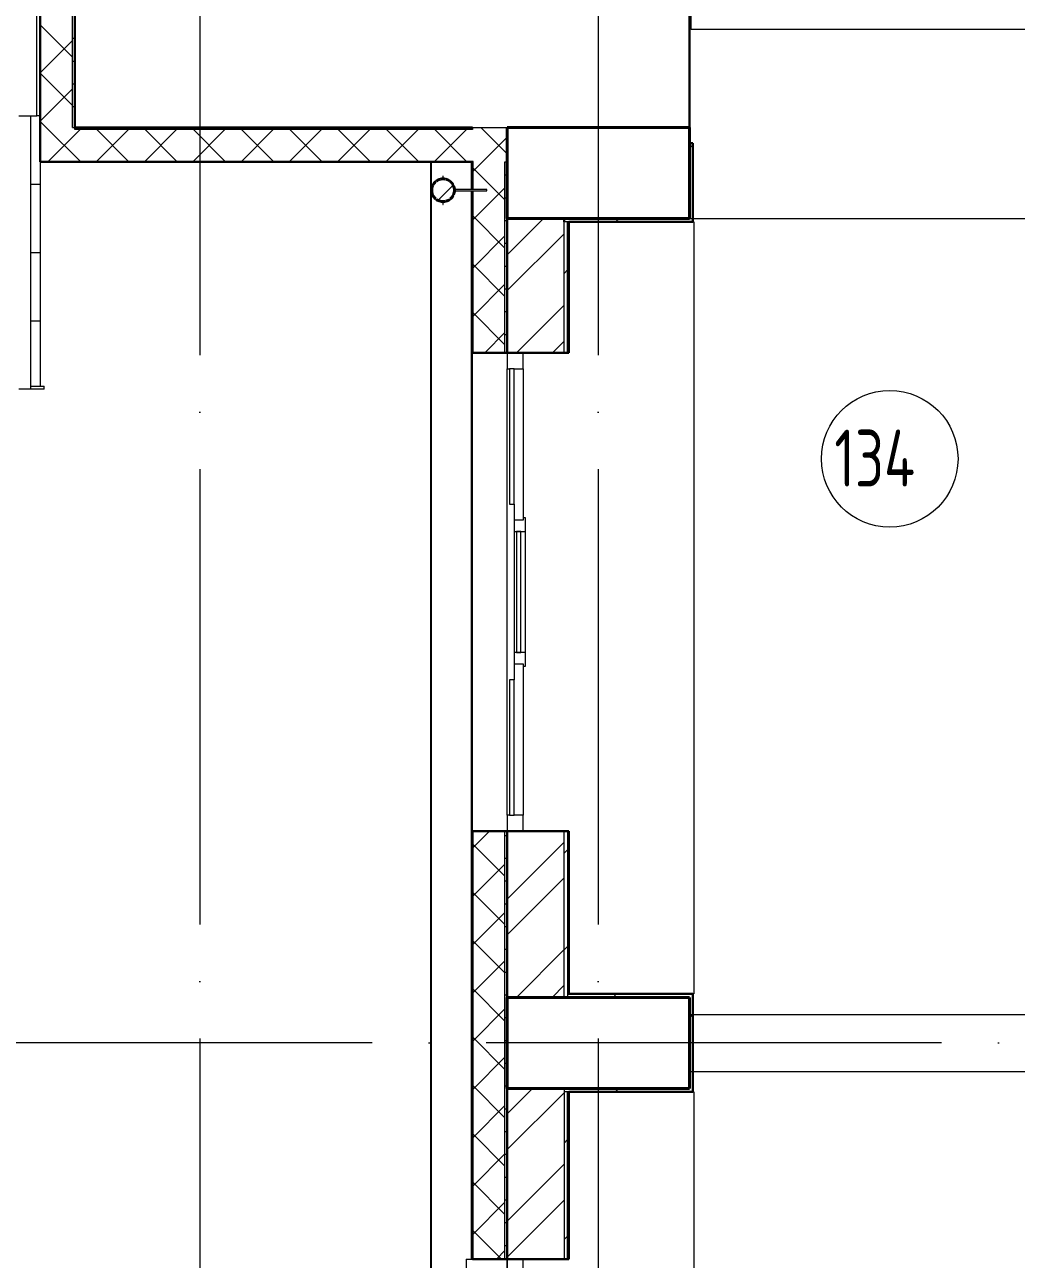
# Model space of a CAD drawing. Header units: millimetres. Extents: x -325553 to 627452, y -28539 to 738858.
# Drawn here: x -34735 to -30379, y 444155 to 449575 of the extents above; entities that cross this region are included whole.
import ezdxf

# ---------------------------------------------------------------- set-up
doc = ezdxf.new("R2010")
doc.units = ezdxf.units.MM
doc.linetypes.add('ADSK_Линия сетки', pattern=[25, 20, -2.5, 0, -2.5])
doc.linetypes.add('ADSK_Сверху', pattern=[450, 300, -150])
for name, color, linetype, lineweight in [('_ Окна', 7, 'Continuous', 9), ('Лестницы', 252, 'Continuous', 9), ('Линии', 7, 'Continuous', 9), ('Марки помещений', 252, 'Continuous', 20), ('Несущие колонны', 252, 'Continuous', 18), ('Обобщенные модели', 252, 'Continuous', 18), ('Ограждение', 252, 'Continuous', 9), ('Окна', 252, 'Continuous', 9), ('Оси', 252, 'Continuous', 9), ('Стены внутренние', 7, 'Continuous', 18), ('Стены наружные', 7, 'Continuous', 18), ('Стены штриховка', 7, 'Continuous', 9)]:
    doc.layers.add(name, color=color, linetype=linetype, lineweight=lineweight)
doc.layers.add('Стены', color=194, linetype='Continuous')
doc.styles.add('GOST Common_3', font='', dxfattribs={"height": 3.5})
doc.styles.get('GOST Common_3').set_extended_font_data('GOST 2.304 type A')

# ---------------------------------------------------------------- blocks, each defined once
blk = doc.blocks.new('1 этаж')
at = {"layer": 'Обобщенные модели', "lineweight": 9, "true_color": 0x636466}
h = blk.add_hatch(dxfattribs=at)
h.set_pattern_fill('FP_8', color=251, style=0, pattern_type=2)
h.set_pattern_definition([(45, (-32119.82, 96), (-106.066, 106.066), [])])
h.paths.add_polyline_path([(-33647.3, 10881.5), (-33624.9, 10882.4), (-33605.5, 10892.5), (-33592.3, 10910.6), (-33587.8, 10930.3), (-33593.5, 10952.9), (-33608.5, 10970.3), (-33628.3, 10979), (-33651.3, 10977.9), (-33670.3, 10967.7), (-33683.3, 10949.9), (-33687.8, 10930.3), (-33682.1, 10907.6), (-33667.1, 10890.3), (-33649.2, 10881.8)])
at = {"layer": '_ Окна', "color": 251, "lineweight": 18, "true_color": 0x636466}
for p, q in [((-33355.8, 10216.3), (-33355.8, 10146.3)), ((-33285.8, 10146.3), (-33285.8, 10216.3)), ((-33355.8, 10146.3), (-33345.8, 10146.3)), ((-33325.8, 10146.3), (-33285.8, 10146.3)), ((-33275.8, 9491.3), (-33285.8, 9491.3)), ((-33285.8, 9491.3), (-33285.8, 9481.3)), ((-33275.8, 9431.3), (-33275.8, 9491.3)), ((-33285.8, 9481.3), (-33325.8, 9481.3)), ((-33325.8, 9481.3), (-33325.8, 9431.3)), ((-33325.8, 9431.3), (-33275.8, 9431.3)), ((-33275.8, 8901.3), (-33325.8, 8901.3)), ((-33325.8, 8901.3), (-33325.8, 8851.3)), ((-33275.8, 8841.3), (-33275.8, 8901.3)), ((-33325.8, 8851.3), (-33285.8, 8851.3)), ((-33285.8, 8851.3), (-33285.8, 8841.3)), ((-33285.8, 8841.3), (-33275.8, 8841.3)), ((-33345.8, 8186.3), (-33355.8, 8186.3)), ((-33355.8, 8186.3), (-33355.8, 8116.3)), ((-33285.8, 8186.3), (-33325.8, 8186.3)), ((-33285.8, 8116.3), (-33285.8, 8186.3)), ((-33355.8, 6236.3), (-33355.8, 6166.3)), ((-33285.8, 6166.3), (-33285.8, 6236.3))]:
    blk.add_line(p, q, dxfattribs=at)
at = {"layer": '_ Окна', "color": 251, "true_color": 0x636466}
for p, q in [((-33325.8, 10146.3), (-33345.8, 10146.3)), ((-33345.8, 10146.3), (-33345.8, 9551.3)), ((-33325.8, 9551.3), (-33325.8, 10146.3)), ((-33345.8, 9551.3), (-33325.8, 9551.3)), ((-33295.8, 9431.3), (-33315.8, 9431.3)), ((-33315.8, 9431.3), (-33315.8, 8901.3)), ((-33295.8, 8901.3), (-33295.8, 9431.3)), ((-33315.8, 8901.3), (-33295.8, 8901.3)), ((-33325.8, 8781.3), (-33345.8, 8781.3)), ((-33345.8, 8781.3), (-33345.8, 8186.3)), ((-33325.8, 8186.3), (-33325.8, 8781.3)), ((-33345.8, 8186.3), (-33325.8, 8186.3))]:
    blk.add_line(p, q, dxfattribs=at)
at = {"layer": 'Лестницы', "color": 251, "true_color": 0x636466}
for p, q in [((-35450.8, 11256.3), (-35422.8, 11256.3)), ((-35450.8, 11256.3), (-35422.8, 11256.3)), ((-35405.8, 10956.3), (-35405.8, 11054.3)), ((-35450.8, 10956.3), (-35405.8, 10956.3)), ((-35450.8, 10956.3), (-35405.8, 10956.3)), ((-35405.8, 10656.3), (-35405.8, 10956.3)), ((-35450.8, 10656.3), (-35405.8, 10656.3)), ((-35450.8, 10656.3), (-35405.8, 10656.3)), ((-35405.8, 10356.3), (-35405.8, 10656.3)), ((-35450.8, 10356.3), (-35405.8, 10356.3)), ((-35450.8, 10356.3), (-35405.8, 10356.3)), ((-35405.8, 10069.3), (-35405.8, 10356.3))]:
    blk.add_line(p, q, dxfattribs=at)
at = {"layer": 'Линии', "color": 251, "linetype": 'ADSK_Сверху', "ltscale": 100, "true_color": 0x636466}
for p, q in [((-32555.8, 10806.3), (-30805.8, 10806.3)), ((-32555.8, 7311.3), (-30805.8, 7311.3)), ((-32555.8, 7061.3), (-30805.8, 7061.3))]:
    blk.add_line(p, q, dxfattribs=at)
at = {"layer": 'Марки помещений', "color": 251, "true_color": 0x636466}
blk.add_circle((-31675.7, 9751.3), 300, dxfattribs=at)
at = {"layer": 'Несущие колонны', "color": 251, "lineweight": 40, "true_color": 0x636466}
for p, q in [((-33355.8, 11206.3), (-32555.8, 11206.3)), ((-33355.8, 10806.3), (-33355.8, 11206.3)), ((-32555.8, 11206.3), (-33355.8, 11206.3)), ((-33355.8, 11206.3), (-33355.8, 10806.3)), ((-32555.8, 11206.3), (-32555.8, 10806.3)), ((-32555.8, 10806.3), (-32555.8, 11206.3)), ((-32555.8, 10806.3), (-33355.8, 10806.3)), ((-33105.8, 10806.3), (-32555.8, 10806.3)), ((-33355.8, 7386.3), (-32555.8, 7386.3)), ((-33355.8, 6986.3), (-33355.8, 7386.3)), ((-33355.8, 7386.3), (-33355.8, 6986.3)), ((-32555.8, 7386.3), (-33105.8, 7386.3)), ((-32555.8, 7386.3), (-32555.8, 6986.3)), ((-32555.8, 6986.3), (-32555.8, 7386.3)), ((-32555.8, 6986.3), (-33355.8, 6986.3)), ((-33105.8, 6986.3), (-32555.8, 6986.3))]:
    blk.add_line(p, q, dxfattribs=at)
at = {"layer": 'Несущие колонны', "color": 251, "true_color": 0x636466}
for p, q in [((-33355.8, 10806.3), (-33105.8, 10806.3)), ((-33105.8, 7386.3), (-33355.8, 7386.3)), ((-33355.8, 6986.3), (-33105.8, 6986.3))]:
    blk.add_line(p, q, dxfattribs=at)
at = {"layer": 'Обобщенные модели', "color": 251, "true_color": 0x636466}
for p, q in [((-33636.8, 10992.3), (-33638.8, 10992.3)), ((-33638.8, 10992.3), (-33638.8, 10982.3)), ((-33636.8, 10992.3), (-33638.8, 10992.3)), ((-33638.8, 10992.3), (-33638.8, 10982.3)), ((-33636.8, 10992.3), (-33638.8, 10992.3)), ((-33638.8, 10992.3), (-33638.8, 10982.3)), ((-33636.8, 10992.3), (-33638.8, 10992.3)), ((-33638.8, 10992.3), (-33638.8, 10982.3)), ((-33638.8, 10980.3), (-33638.8, 10982.3)), ((-33636.8, 10980.3), (-33638.8, 10980.3)), ((-33636.8, 10982.3), (-33636.8, 10992.3)), ((-33636.8, 10982.3), (-33636.8, 10992.3)), ((-33636.8, 10982.3), (-33636.8, 10992.3)), ((-33636.8, 10982.3), (-33636.8, 10992.3)), ((-33636.8, 10982.3), (-33636.8, 10980.3)), ((-33445.8, 10933.6), (-33585.8, 10933.6)), ((-33585.8, 10933.6), (-33585.8, 10931.1)), ((-33585.8, 10929.4), (-33585.8, 10927)), ((-33585.8, 10927), (-33445.8, 10927)), ((-33445.8, 10927), (-33445.8, 10933.6)), ((-33638.8, 10878.3), (-33638.8, 10880.3)), ((-33638.8, 10880.3), (-33636.8, 10880.3)), ((-33638.8, 10878.3), (-33638.8, 10868.3)), ((-33638.8, 10878.3), (-33638.8, 10868.3)), ((-33638.8, 10878.3), (-33638.8, 10868.3)), ((-33638.8, 10878.3), (-33638.8, 10868.3)), ((-33638.8, 10868.3), (-33636.8, 10868.3)), ((-33638.8, 10868.3), (-33636.8, 10868.3)), ((-33638.8, 10868.3), (-33636.8, 10868.3)), ((-33638.8, 10868.3), (-33636.8, 10868.3)), ((-33636.8, 10880.3), (-33636.8, 10878.3)), ((-33636.8, 10868.3), (-33636.8, 10878.3)), ((-33636.8, 10868.3), (-33636.8, 10878.3)), ((-33636.8, 10868.3), (-33636.8, 10878.3)), ((-33636.8, 10868.3), (-33636.8, 10878.3))]:
    blk.add_line(p, q, dxfattribs=at)
for radius, start, end in [(52, 0, 180), (50, 0, 180), (52, 180, 0), (50, 180, 0)]:
    blk.add_arc((-33637.8, 10930.3), radius, start, end, dxfattribs=at)
at = {"layer": 'Обобщенные модели', "color": 251, "lineweight": 40, "true_color": 0x636466}
for start, end in [(131.0768, 152.8285), (103.6312, 126.2008), (78.9964, 101.0036), (53.7992, 76.3688), (27.1715, 49.417), (156.6941, 180), (180, 203.3059), (207.1715, 228.9232), (310.583, 332.8285), (0, 23.3059), (336.6941, 0), (233.7992, 256.3688), (258.9964, 281.0036), (284.3935, 306.2008)]:
    blk.add_arc((-33637.8, 10930.3), 50, start, end, dxfattribs=at)
at = {"layer": 'Ограждение', "color": 251, "true_color": 0x636466}
for p, q in [((-35500.8, 11256.3), (-35450.8, 11256.3)), ((-35450.8, 11256.3), (-35450.8, 10056.3)), ((-32540.8, 10791.3), (-32535.8, 10791.3)), ((-32535.8, 10791.3), (-32535.8, 7401.3)), ((-35450.8, 10056.3), (-35500.8, 10056.3)), ((-32535.8, 7401.3), (-32540.8, 7401.3)), ((-32540.8, 6971.3), (-32535.8, 6971.3)), ((-32535.8, 6971.3), (-32535.8, 3371.3))]:
    blk.add_line(p, q, dxfattribs=at)
at = {"layer": 'Окна', "color": 251, "true_color": 0x636466}
for p, q in [((-33355.8, 8186.3), (-33355.8, 10146.3)), ((-33285.8, 10146.3), (-33285.8, 9491.3)), ((-33325.8, 9551.3), (-33325.8, 9481.3)), ((-33325.8, 9431.3), (-33325.8, 8901.3)), ((-33275.8, 8901.3), (-33275.8, 9431.3)), ((-33325.8, 8851.3), (-33325.8, 8781.3)), ((-33285.8, 8841.3), (-33285.8, 8186.3)), ((-33535.8, 6236.3), (-33505.8, 6236.3)), ((-33535.8, 6236.3), (-33535.8, 4136.3)), ((-33356.8, 4136.3), (-33356.8, 6236.3))]:
    blk.add_line(p, q, dxfattribs=at)
at = {"layer": 'Оси', "color": 251, "linetype": 'ADSK_Линия сетки', "ltscale": 100, "true_color": 0x636466}
for p, q in [((-34705.8, 32206.9), (-34705.8, -33769.9)), ((-32955.8, 32206.9), (-32955.8, -33769.9)), ((-26448.4, 7186.3), (-72528.1, 7186.3))]:
    blk.add_line(p, q, dxfattribs=at)
at = {"layer": 'Стены', "color": 251, "true_color": 0x636466}
for p, q in [((-33690.8, -4641.7), (-33690.8, 11054.3)), ((-33510.8, 10933.1), (-33510.8, 11054.3)), ((-33510.8, 6236.3), (-33510.8, 10927.4))]:
    blk.add_line(p, q, dxfattribs=at)
at = {"layer": 'Стены внутренние', "color": 251, "lineweight": 30, "true_color": 0x636466}
for p, q in [((-35407.8, 12766.3), (-35407.8, 11054.3)), ((-35255.8, 12766.3), (-35255.8, 11206.3)), ((-32555.8, 11206.3), (-32555.8, 11706.3)), ((-35255.8, 11206.3), (-33507.8, 11206.3)), ((-33355.8, 11206.3), (-32555.8, 11206.3)), ((-33355.8, 11054.3), (-33355.8, 11206.3)), ((-35407.8, 11054.3), (-33507.8, 11054.3)), ((-33507.8, 11054.3), (-33507.8, 10932.9)), ((-33507.8, 10927.4), (-33507.8, 10216.3)), ((-33507.8, 10216.3), (-33365.8, 10216.3)), ((-33507.8, 8116.3), (-33507.8, 6236.3)), ((-33365.8, 8116.3), (-33507.8, 8116.3)), ((-33507.8, 6236.3), (-33365.8, 6236.3))]:
    blk.add_line(p, q, dxfattribs=at)
at = {"layer": 'Стены внутренние', "color": 251, "linetype": 'Continuous', "lineweight": 9, "true_color": 0x636466}
for p, q in [((-35265.8, 11515.1), (-35405.8, 11655.1)), ((-35405.8, 11447.1), (-35265.8, 11587.1)), ((-35265.8, 11303), (-35405.8, 11443)), ((-35405.8, 11375.4), (-35407.8, 11371.9)), ((-35405.8, 11235), (-35265.8, 11375)), ((-35381.2, 11206.3), (-35405.8, 11230.9)), ((-35231.2, 11056.3), (-35381.2, 11206.3)), ((-35372.4, 11056.3), (-35232.4, 11196.3)), ((-35160.3, 11056.3), (-35020.3, 11196.3)), ((-35019.1, 11056.3), (-35159.1, 11196.3)), ((-34948.1, 11056.3), (-34808.1, 11196.3)), ((-34806.9, 11056.3), (-34946.9, 11196.3)), ((-34736, 11056.3), (-34596, 11196.3)), ((-34594.8, 11056.3), (-34734.8, 11196.3)), ((-34523.9, 11056.3), (-34383.9, 11196.3)), ((-34382.7, 11056.3), (-34522.7, 11196.3)), ((-34311.7, 11056.3), (-34171.7, 11196.3)), ((-34170.5, 11056.3), (-34310.5, 11196.3)), ((-34099.6, 11056.3), (-33959.6, 11196.3)), ((-33958.4, 11056.3), (-34098.4, 11196.3)), ((-33887.5, 11056.3), (-33747.5, 11196.3)), ((-33746.3, 11056.3), (-33886.3, 11196.3)), ((-33675.3, 11056.3), (-33535.3, 11196.3)), ((-33534.2, 11056.3), (-33674.2, 11196.3)), ((-33355.8, 11090.1), (-33472, 11206.3)), ((-33463.2, 11056.3), (-33355.8, 11163.7)), ((-34862.6, 11054.3), (-34863.8, 11056.3)), ((-34651.5, 11056.3), (-34652.6, 11054.3)), ((-33806.8, 11054.3), (-33807.9, 11056.3)), ((-33505.8, 11013.7), (-33463.2, 11056.3)), ((-33365.8, 10887.9), (-33505.8, 11027.9)), ((-33505.8, 10801.5), (-33365.8, 10941.5)), ((-33365.8, 10675.8), (-33505.8, 10815.8)), ((-33505.8, 10589.4), (-33365.8, 10729.4)), ((-33365.8, 10463.7), (-33505.8, 10603.7)), ((-33505.8, 10532.9), (-33507.8, 10536.4)), ((-33505.8, 10377.3), (-33365.8, 10517.3)), ((-33365.8, 10251.5), (-33505.8, 10391.5)), ((-33452.7, 10218.3), (-33365.8, 10305.2)), ((-33505.8, 8094.5), (-33506.5, 8095.7)), ((-33505.8, 8043.8), (-33435.4, 8114.3)), ((-33365.8, 7918.1), (-33505.8, 8058.1)), ((-33505.8, 7831.7), (-33365.8, 7971.7)), ((-33365.8, 7705.9), (-33505.8, 7845.9)), ((-33505.8, 7619.6), (-33365.8, 7759.6)), ((-33365.8, 7493.8), (-33505.8, 7633.8)), ((-33505.8, 7407.4), (-33365.8, 7547.4)), ((-33365.8, 7281.7), (-33505.8, 7421.7)), ((-33505.8, 7195.3), (-33365.8, 7335.3)), ((-33365.8, 7069.5), (-33505.8, 7209.5)), ((-33505.8, 6983.2), (-33365.8, 7123.2)), ((-33365.8, 6857.4), (-33505.8, 6997.4)), ((-33505.8, 6771), (-33365.8, 6911)), ((-33365.8, 6645.3), (-33505.8, 6785.3)), ((-33505.8, 6558.9), (-33365.8, 6698.9)), ((-33365.8, 6433.1), (-33505.8, 6573.1)), ((-33505.8, 6346.8), (-33365.8, 6486.8)), ((-33383.1, 6238.3), (-33505.8, 6361)), ((-33444.4, 6238.3), (-33444.5, 6238.1)), ((-33402.2, 6238.3), (-33365.8, 6274.6))]:
    blk.add_line(p, q, dxfattribs=at)
at = {"layer": 'Стены внутренние', "color": 251, "true_color": 0x636466}
for p, q in [((-33507.8, 11206.3), (-33355.8, 11206.3)), ((-33507.8, 8116.3), (-33507.8, 10216.3))]:
    blk.add_line(p, q, dxfattribs=at)
at = {"layer": 'Стены наружные', "color": 251, "true_color": 0x636466}
for p, q in [((-35422.8, 11256.3), (-35422.8, 12756.3)), ((-32548.3, 11636.3), (-32548.3, 11706.3)), ((-30813.3, 11636.3), (-32548.3, 11636.3)), ((-35407.8, 11256.3), (-35422.8, 11256.3)), ((-33105.8, 10806.3), (-33355.8, 10806.3)), ((-35450.8, 10069.3), (-35390.8, 10069.3)), ((-35390.8, 10056.3), (-35450.8, 10056.3)), ((-35390.8, 10056.3), (-35390.8, 10069.3)), ((-33355.8, 7386.3), (-33105.8, 7386.3)), ((-33105.8, 6986.3), (-33355.8, 6986.3))]:
    blk.add_line(p, q, dxfattribs=at)
at = {"layer": 'Стены наружные', "color": 251, "linetype": 'Continuous', "lineweight": 9, "true_color": 0x636466}
for p, q in [((-35255.8, 11596), (-35265.8, 11596)), ((-35255.8, 11496), (-35265.8, 11496)), ((-35255.8, 11396), (-35265.8, 11396)), ((-35255.8, 11296), (-35265.8, 11296)), ((-32555.8, 11115.2), (-32540.8, 11130.2)), ((-33355.8, 10996), (-33365.8, 10996)), ((-33355.8, 10896), (-33365.8, 10896)), ((-33355.8, 10796), (-33365.8, 10796)), ((-33355.8, 10646.6), (-33196.1, 10806.3)), ((-32879.7, 10791.3), (-32864.7, 10806.3)), ((-33355.8, 10489.5), (-33105.8, 10739.5)), ((-33355.8, 10696), (-33365.8, 10696)), ((-33090.8, 10721.6), (-33085.8, 10726.6)), ((-33090.8, 10650.9), (-33085.8, 10655.9)), ((-33355.8, 10596), (-33365.8, 10596)), ((-33105.8, 10565.2), (-33090.8, 10580.2)), ((-33090.8, 10580.2), (-33085.8, 10585.2)), ((-33355.8, 10496), (-33365.8, 10496)), ((-33090.8, 10509.4), (-33085.8, 10514.4)), ((-33314.7, 10216.3), (-33105.8, 10425.1)), ((-33090.8, 10438.7), (-33085.8, 10443.7)), ((-33355.8, 10396), (-33365.8, 10396)), ((-33090.8, 10368), (-33085.8, 10373)), ((-33090.8, 10297.3), (-33085.8, 10302.3)), ((-33355.8, 10296), (-33365.8, 10296)), ((-33157.5, 10216.3), (-33105.8, 10268)), ((-33090.8, 10226.6), (-33085.8, 10231.6)), ((-33355.8, 8096), (-33365.8, 8096)), ((-33090.8, 8105.3), (-33085.8, 8110.3)), ((-33355.8, 7817.8), (-33105.8, 8067.8)), ((-33105.8, 8019.6), (-33090.8, 8034.6)), ((-33090.8, 8034.6), (-33085.8, 8039.6)), ((-33355.8, 7996), (-33365.8, 7996)), ((-33090.8, 7963.9), (-33085.8, 7968.9)), ((-33355.8, 7896), (-33365.8, 7896)), ((-33355.8, 7660.7), (-33105.8, 7910.7)), ((-33090.8, 7893.1), (-33085.8, 7898.1)), ((-33090.8, 7822.4), (-33085.8, 7827.4)), ((-33355.8, 7796), (-33365.8, 7796)), ((-33090.8, 7751.7), (-33085.8, 7756.7)), ((-33355.8, 7696), (-33365.8, 7696)), ((-33090.8, 7681), (-33085.8, 7686)), ((-33355.8, 7596), (-33365.8, 7596)), ((-33315.9, 7386.3), (-33105.8, 7596.4)), ((-33105.8, 7595.3), (-33090.8, 7610.3)), ((-33090.8, 7610.3), (-33085.8, 7615.3)), ((-33090.8, 7539.6), (-33085.8, 7544.6)), ((-33355.8, 7496), (-33365.8, 7496)), ((-33158.7, 7386.3), (-33105.8, 7439.2)), ((-33090.8, 7468.9), (-33085.8, 7473.9)), ((-33355.8, 7396), (-33365.8, 7396)), ((-33087.7, 7401.3), (-33085.8, 7403.2)), ((-32890.6, 7386.3), (-32875.6, 7401.3)), ((-33355.8, 7296), (-33365.8, 7296)), ((-32555.8, 7296.8), (-32540.8, 7311.8)), ((-33355.8, 7196), (-33365.8, 7196)), ((-33355.8, 7096), (-33365.8, 7096)), ((-33355.8, 6996), (-33365.8, 6996)), ((-33355.8, 6874.9), (-33244.4, 6986.3)), ((-33355.8, 6717.7), (-33105.8, 6967.7)), ((-32881.3, 6971.3), (-32866.3, 6986.3)), ((-33355.8, 6896), (-33365.8, 6896)), ((-33090.8, 6903.2), (-33085.8, 6908.2)), ((-33090.8, 6832.5), (-33085.8, 6837.5)), ((-33355.8, 6796), (-33365.8, 6796)), ((-33105.8, 6746.8), (-33090.8, 6761.8)), ((-33090.8, 6761.8), (-33085.8, 6766.8)), ((-33355.8, 6696), (-33365.8, 6696)), ((-33090.8, 6691.1), (-33085.8, 6696.1)), ((-33355.8, 6403.4), (-33105.8, 6653.4)), ((-33090.8, 6620.4), (-33085.8, 6625.4)), ((-33355.8, 6596), (-33365.8, 6596)), ((-33090.8, 6549.6), (-33085.8, 6554.6)), ((-33355.8, 6496), (-33365.8, 6496)), ((-33355.8, 6246.3), (-33105.8, 6496.3)), ((-33090.8, 6478.9), (-33085.8, 6483.9)), ((-33090.8, 6408.2), (-33085.8, 6413.2)), ((-33355.8, 6396), (-33365.8, 6396)), ((-33090.8, 6337.5), (-33085.8, 6342.5)), ((-33355.8, 6296), (-33365.8, 6296)), ((-33105.8, 6322.5), (-33090.8, 6337.5)), ((-33090.8, 6266.8), (-33085.8, 6271.8))]:
    blk.add_line(p, q, dxfattribs=at)
at = {"layer": 'Стены наружные', "color": 251, "lineweight": 30, "true_color": 0x636466}
for p, q in [((-32555.8, 11136.3), (-32555.8, 10806.3)), ((-32540.8, 11136.3), (-32555.8, 11136.3)), ((-32540.8, 10791.3), (-32540.8, 11136.3)), ((-33355.8, 10216.3), (-33355.8, 11054.3)), ((-33105.8, 10791.3), (-33105.8, 10806.3)), ((-32555.8, 10806.3), (-33105.8, 10806.3)), ((-33085.8, 10791.3), (-32540.8, 10791.3)), ((-33085.8, 10216.3), (-33085.8, 10791.3)), ((-33365.8, 10216.3), (-33085.8, 10216.3)), ((-33085.8, 8116.3), (-33365.8, 8116.3)), ((-33355.8, 6236.3), (-33355.8, 8116.3)), ((-33085.8, 7401.3), (-33085.8, 8116.3)), ((-33105.8, 7386.3), (-32555.8, 7386.3)), ((-33090.8, 7401.3), (-32540.8, 7401.3)), ((-32555.8, 7386.3), (-32555.8, 6986.3)), ((-32540.8, 6971.3), (-32540.8, 7401.3)), ((-32555.8, 6986.3), (-33105.8, 6986.3)), ((-33085.8, 6971.3), (-32540.8, 6971.3)), ((-33085.8, 6236.3), (-33085.8, 6971.3)), ((-33365.8, 6236.3), (-33085.8, 6236.3))]:
    blk.add_line(p, q, dxfattribs=at)
at = {"layer": 'Стены штриховка', "color": 251, "true_color": 0x636466}
for p, q in [((-35405.8, 12764.3), (-35405.8, 11054.3)), ((-35265.8, 11206.3), (-35265.8, 12766.3)), ((-35265.8, 11206.3), (-35255.8, 11206.3)), ((-35255.8, 11196.3), (-35255.8, 11206.3)), ((-33507.8, 11196.3), (-35255.8, 11196.3)), ((-33507.8, 11206.3), (-33507.8, 11196.3)), ((-33505.8, 11056.3), (-35407.8, 11056.3)), ((-33505.8, 10932.9), (-33505.8, 11056.3)), ((-33365.8, 10216.3), (-33365.8, 11054.3)), ((-33365.8, 11054.3), (-33355.8, 11054.3)), ((-33505.8, 10218.3), (-33505.8, 10927.4)), ((-33105.8, 10216.3), (-33105.8, 10791.3)), ((-33085.8, 10791.3), (-33105.8, 10791.3)), ((-33090.8, 10216.3), (-33090.8, 10791.3)), ((-33365.8, 10218.3), (-33505.8, 10218.3)), ((-33505.8, 6238.3), (-33505.8, 8114.3)), ((-33505.8, 8114.3), (-33365.8, 8114.3)), ((-33365.8, 6236.3), (-33365.8, 8116.3)), ((-33105.8, 7386.3), (-33105.8, 8116.3)), ((-33090.8, 8116.3), (-33090.8, 7386.3)), ((-33105.8, 6986.3), (-33105.8, 6236.3)), ((-33085.8, 6971.3), (-33105.8, 6971.3)), ((-33090.8, 6236.3), (-33090.8, 6971.3)), ((-33365.8, 6238.3), (-33505.8, 6238.3))]:
    blk.add_line(p, q, dxfattribs=at)
at = {"layer": 'Марки помещений', "color": 251, "true_color": 0x636466, "style": 'GOST Common_3', "width": 0.9}
blk.add_text('134', height=250, dxfattribs=at).set_placement((-31919.1, 9629))

msp = doc.modelspace()

# ---------------------------------------------------------------- block references
msp.add_blockref('1 этаж', (740.6, 437918.3))

doc.saveas('drawing.dxf')
